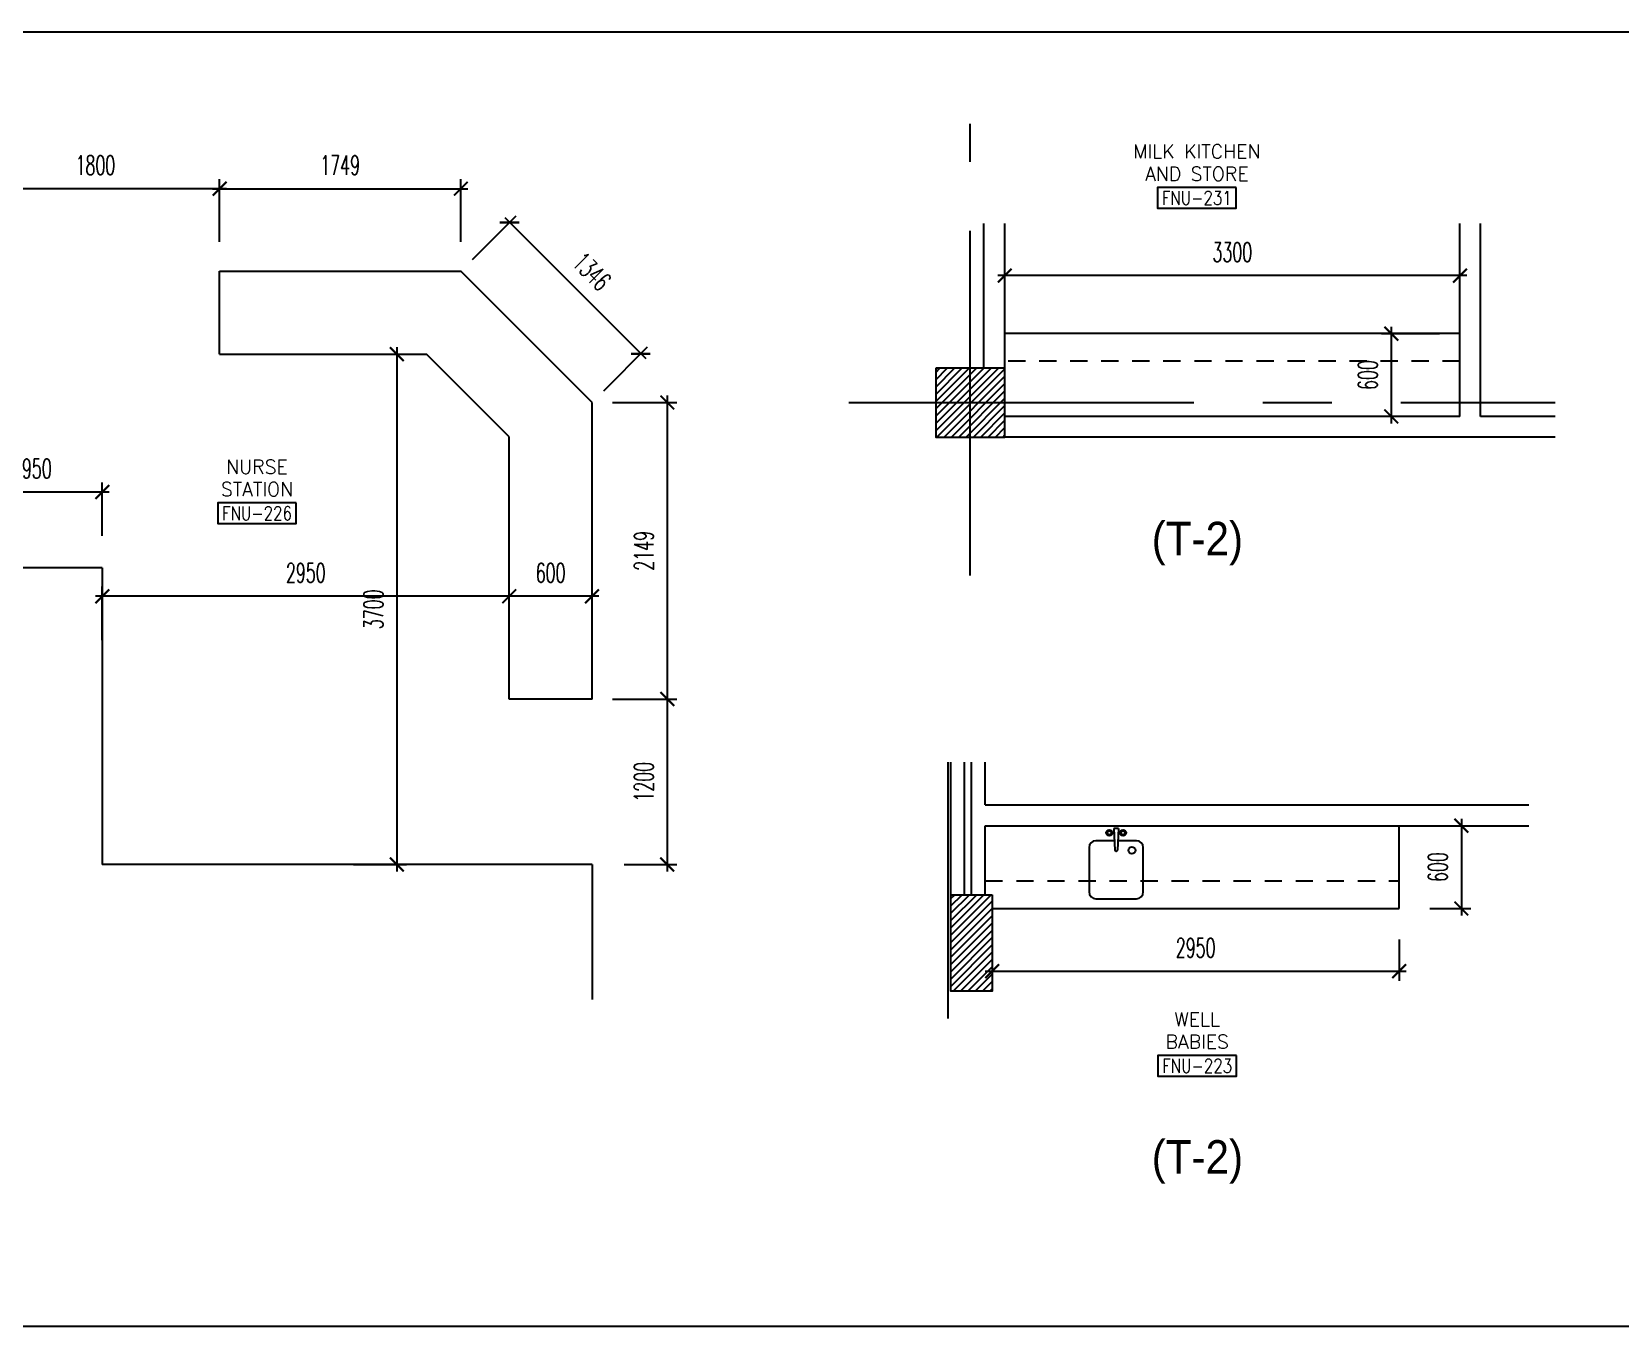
# Model space of a CAD drawing. Extents: x 417759.1 to 417809, y 43468.8 to 43507.6.
# Drawn here: x 417769.28 to 417780.79, y 43468.76 to 43478.14 of the extents above; entities that cross this region are included whole.
import ezdxf
from ezdxf.enums import TextEntityAlignment as Align

# ---------------------------------------------------------------- set-up
doc = ezdxf.new("R2010")
doc.units = 0
doc.header["$MEASUREMENT"] = 0
doc.header["$PDMODE"] = 3
doc.header["$PDSIZE"] = 0.1
doc.linetypes.add('CENTERX2', pattern=[4, 2.5, -0.5, 0.5, -0.5])
doc.linetypes.add('HIDDEN2', pattern=[0.1875, 0.125, -0.0625])
doc.layers.get('0').update_dxf_attribs({"linetype": 'CONTINUOUS'})
doc.layers.get('DEFPOINTS').update_dxf_attribs({"linetype": 'CONTINUOUS'})
for name, color, linetype in [('AX-DIM', 4, 'CONTINUOUS'), ('AXES', 11, 'CENTERX2'), ('COL', 2, 'CONTINUOUS'), ('COUNTER', 2, 'CONTINUOUS'), ('Doted', 3, 'HIDDEN2'), ('HAT', 8, 'CONTINUOUS'), ('INSUL', 7, 'CONTINUOUS'), ('RM-BOX', 2, 'CONTINUOUS'), ('RM-NAME', 2, 'CONTINUOUS'), ('RM-NO', 2, 'CONTINUOUS'), ('ROOF', 7, 'CONTINUOUS'), ('TXT1', 2, 'CONTINUOUS'), ('WALL', 6, 'CONTINUOUS')]:
    doc.layers.add(name, color=color, linetype=linetype)
doc.styles.add('ROMANS', font='ROMANS.shx', dxfattribs={"width": 0.6})
doc.styles.add('TTXT', font='swisse.ttf', dxfattribs={"width": 0.6})
doc.dimstyles.new('STANDARD in', dxfattribs={"dimtxt": 0.14, "dimasz": 0.1, "dimexe": 0.07, "dimexo": 0.05, "dimgap": 0.1, "dimtad": 1, "dimdec": 0, "dimlfac": 1000, "dimzin": 0, "dimdsep": 46, "dimtxsty": 'ROMANS', "dimblk": 'ARCHTICK', "dimcen": 0.05, "dimdle": 0.05, "dimclrd": 4, "dimclre": 4, "dimclrt": 2, "dimadec": 0, "dimazin": 0, "dimtfac": 1, "dimtdec": 0, "dimtmove": 2, "dimatfit": 3, "dimfxl": 0, "dimtolj": 1, "dimtzin": 0, "dimarcsym": 0})

# ---------------------------------------------------------------- blocks, each defined once
blk = doc.blocks.new('_ARCHTICK')
at = {"color": 0, "linetype": 'ByBlock', "const_width": 0.15}
blk.add_lwpolyline([(-0.5, -0.5), (0.5, 0.5)], dxfattribs=at)
blk = doc.blocks.new('*D267')
at = {"layer": 'AX-DIM', "color": 4, "linetype": 'Continuous', "lineweight": -2}
for p, q in [((417776.333, 43476.143), (417776.333, 43476.445)), ((417779.633, 43476.143), (417779.633, 43476.445)), ((417779.683, 43476.375), (417776.283, 43476.375))]:
    blk.add_line(p, q, dxfattribs=at)
at = {"layer": 'DEFPOINTS', "color": 0, "linetype": 'Continuous'}
for p in [(417776.333, 43476.375), (417776.333, 43476.093), (417779.633, 43476.093)]:
    blk.add_point(p, dxfattribs=at)
at = {"layer": 'AX-DIM', "color": 4, "linetype": 'Continuous', "lineweight": -2, "xscale": 0.1, "yscale": 0.1, "zscale": 0.1, "rotation": 180}
blk.add_blockref('_ARCHTICK', (417776.333, 43476.375), dxfattribs=at)
at = {"layer": 'AX-DIM', "color": 4, "linetype": 'Continuous', "lineweight": -2, "xscale": 0.1, "yscale": 0.1, "zscale": 0.1}
blk.add_blockref('_ARCHTICK', (417779.633, 43476.375), dxfattribs=at)
at = {"layer": 'AX-DIM', "color": 2, "linetype": 'Continuous', "insert": (417777.983, 43476.545), "char_height": 0.14, "attachment_point": 5, "style": 'ROMANS'}
blk.add_mtext('\\A1;3300', dxfattribs=at)
blk = doc.blocks.new('*D268')
at = {"layer": 'AX-DIM', "color": 4, "linetype": 'Continuous', "lineweight": -2}
for p, q in [((417779.485, 43475.954), (417779.065, 43475.954)), ((417779.135, 43476.004), (417779.135, 43475.304)), ((417779.485, 43475.354), (417779.065, 43475.354))]:
    blk.add_line(p, q, dxfattribs=at)
at = {"layer": 'DEFPOINTS', "color": 0, "linetype": 'Continuous'}
for p in [(417779.535, 43475.954), (417779.135, 43475.354), (417779.535, 43475.354)]:
    blk.add_point(p, dxfattribs=at)
at = {"layer": 'AX-DIM', "color": 4, "linetype": 'Continuous', "lineweight": -2, "xscale": 0.1, "yscale": 0.1, "zscale": 0.1}
for p, rotation in [((417779.135, 43475.954), 90), ((417779.135, 43475.354), 270)]:
    blk.add_blockref('_ARCHTICK', p, dxfattribs=dict(at, rotation=rotation))
at = {"layer": 'AX-DIM', "color": 2, "linetype": 'Continuous', "insert": (417778.965, 43475.654), "char_height": 0.14, "attachment_point": 5, "rotation": 90, "style": 'ROMANS'}
blk.add_mtext('\\A1;600', dxfattribs=at)
blk = doc.blocks.new('RM1')
at = {"layer": 'RM-BOX'}
blk.add_lwpolyline([(570, -200), (-570, -200), (-570, -500), (570, -500)], close=True, dxfattribs=at)
at = {"layer": 'RM-NAME', "style": 'ROMANS'}
for tag, p in [('ROOMNAME1', (0, 324)), ('ROOMNAME2', (0, 0))]:
    blk.add_attdef(tag, text='', height=200, dxfattribs=at).set_placement(p, align=Align.MIDDLE)
at = {"layer": 'RM-NO', "style": 'ROMANS', "width": 0.8}
blk.add_attdef('ROOMNO', text='', height=200, dxfattribs=at).set_placement((0, -350), align=Align.MIDDLE)
blk = doc.blocks.new('COL50')
at = {"layer": 'COL'}
blk.add_lwpolyline([(-250, 250), (-250, -250), (250, -250), (250, 250)], close=True, dxfattribs=at)
blk = doc.blocks.new('*X256')
at = {"color": 0}
for p, q in [((73379, 149535), (73834, 149990)), ((73379, 149588), (73781, 149990)), ((73379, 149641), (73728, 149990)), ((73379, 149694), (73675, 149990)), ((73379, 149747), (73622, 149990)), ((73379, 149800), (73569, 149990)), ((73379, 149853), (73516, 149990)), ((73379, 149906), (73463, 149990)), ((73379, 149959), (73410, 149990)), ((73387, 149490), (73879, 149982)), ((73440, 149490), (73879, 149929)), ((73493, 149490), (73879, 149876)), ((73546, 149490), (73879, 149822)), ((73599, 149490), (73879, 149769)), ((73653, 149490), (73879, 149716)), ((73706, 149490), (73879, 149663)), ((73759, 149490), (73879, 149610)), ((73812, 149490), (73879, 149557)), ((73865, 149490), (73879, 149504))]:
    blk.add_line(p, q, dxfattribs=at)
blk = doc.blocks.new('*D283')
at = {"layer": 'AX-DIM', "color": 4, "linetype": 'Continuous', "lineweight": -2}
for p, q in [((417771.926, 43475.856), (417771.926, 43472.056)), ((417771.613, 43475.806), (417771.996, 43475.806)), ((417771.613, 43472.106), (417771.996, 43472.106))]:
    blk.add_line(p, q, dxfattribs=at)
at = {"layer": 'DEFPOINTS', "color": 0, "linetype": 'Continuous'}
for p in [(417771.563, 43475.806), (417771.563, 43472.106), (417771.926, 43472.106)]:
    blk.add_point(p, dxfattribs=at)
at = {"layer": 'AX-DIM', "color": 4, "linetype": 'Continuous', "lineweight": -2, "xscale": 0.1, "yscale": 0.1, "zscale": 0.1}
for p, rotation in [((417771.926, 43475.806), 90), ((417771.926, 43472.106), 270)]:
    blk.add_blockref('_ARCHTICK', p, dxfattribs=dict(at, rotation=rotation))
at = {"layer": 'AX-DIM', "color": 2, "linetype": 'Continuous', "insert": (417771.756, 43473.956), "char_height": 0.14, "attachment_point": 5, "rotation": 90, "style": 'ROMANS'}
blk.add_mtext('\\A1;3700', dxfattribs=at)
blk = doc.blocks.new('*D284')
at = {"layer": 'AX-DIM', "color": 4, "linetype": 'Continuous', "lineweight": -2}
for p, q in [((417772.741, 43473.733), (417772.741, 43474.121)), ((417773.341, 43473.733), (417773.341, 43474.121)), ((417773.391, 43474.051), (417772.691, 43474.051))]:
    blk.add_line(p, q, dxfattribs=at)
at = {"layer": 'DEFPOINTS', "color": 0, "linetype": 'Continuous'}
for p in [(417772.741, 43474.051), (417772.741, 43473.683), (417773.341, 43473.683)]:
    blk.add_point(p, dxfattribs=at)
at = {"layer": 'AX-DIM', "color": 4, "linetype": 'Continuous', "lineweight": -2, "xscale": 0.1, "yscale": 0.1, "zscale": 0.1, "rotation": 180}
blk.add_blockref('_ARCHTICK', (417772.741, 43474.051), dxfattribs=at)
at = {"layer": 'AX-DIM', "color": 4, "linetype": 'Continuous', "lineweight": -2, "xscale": 0.1, "yscale": 0.1, "zscale": 0.1}
blk.add_blockref('_ARCHTICK', (417773.341, 43474.051), dxfattribs=at)
at = {"layer": 'AX-DIM', "color": 2, "linetype": 'Continuous', "insert": (417773.041, 43474.221), "char_height": 0.14, "attachment_point": 5, "style": 'ROMANS'}
blk.add_mtext('\\A1;600', dxfattribs=at)
blk = doc.blocks.new('*D285')
at = {"layer": 'AX-DIM', "color": 4, "linetype": 'Continuous', "lineweight": -2}
for p, q in [((417769.791, 43473.733), (417769.791, 43474.121)), ((417772.741, 43473.733), (417772.741, 43474.121)), ((417772.791, 43474.051), (417769.741, 43474.051))]:
    blk.add_line(p, q, dxfattribs=at)
at = {"layer": 'DEFPOINTS', "color": 0, "linetype": 'Continuous'}
for p in [(417769.791, 43474.051), (417769.791, 43473.683), (417772.741, 43473.683)]:
    blk.add_point(p, dxfattribs=at)
at = {"layer": 'AX-DIM', "color": 4, "linetype": 'Continuous', "lineweight": -2, "xscale": 0.1, "yscale": 0.1, "zscale": 0.1, "rotation": 180}
blk.add_blockref('_ARCHTICK', (417769.791, 43474.051), dxfattribs=at)
at = {"layer": 'AX-DIM', "color": 4, "linetype": 'Continuous', "lineweight": -2, "xscale": 0.1, "yscale": 0.1, "zscale": 0.1}
blk.add_blockref('_ARCHTICK', (417772.741, 43474.051), dxfattribs=at)
at = {"layer": 'AX-DIM', "color": 2, "linetype": 'Continuous', "insert": (417771.266, 43474.221), "char_height": 0.14, "attachment_point": 5, "style": 'ROMANS'}
blk.add_mtext('\\A1;2950', dxfattribs=at)
blk = doc.blocks.new('*D286')
at = {"layer": 'AX-DIM', "color": 4, "linetype": 'Continuous', "lineweight": -2}
for p, q in [((417769.841, 43474.806), (417768.791, 43474.806)), ((417768.841, 43474.488), (417768.841, 43474.876)), ((417769.791, 43474.488), (417769.791, 43474.876))]:
    blk.add_line(p, q, dxfattribs=at)
at = {"layer": 'DEFPOINTS', "color": 0, "linetype": 'Continuous'}
for p in [(417768.841, 43474.806), (417768.841, 43474.438), (417769.791, 43474.438)]:
    blk.add_point(p, dxfattribs=at)
at = {"layer": 'AX-DIM', "color": 4, "linetype": 'Continuous', "lineweight": -2, "xscale": 0.1, "yscale": 0.1, "zscale": 0.1, "rotation": 180}
blk.add_blockref('_ARCHTICK', (417768.841, 43474.806), dxfattribs=at)
at = {"layer": 'AX-DIM', "color": 4, "linetype": 'Continuous', "lineweight": -2, "xscale": 0.1, "yscale": 0.1, "zscale": 0.1}
blk.add_blockref('_ARCHTICK', (417769.791, 43474.806), dxfattribs=at)
at = {"layer": 'AX-DIM', "color": 2, "linetype": 'Continuous', "insert": (417769.316, 43474.976), "char_height": 0.14, "attachment_point": 5, "style": 'ROMANS'}
blk.add_mtext('\\A1;950', dxfattribs=at)
blk = doc.blocks.new('*D287')
at = {"layer": 'AX-DIM', "color": 4, "linetype": 'Continuous', "lineweight": -2}
for p, q in [((417773.574, 43473.306), (417773.956, 43473.306)), ((417773.886, 43473.356), (417773.886, 43472.056)), ((417773.574, 43472.106), (417773.956, 43472.106))]:
    blk.add_line(p, q, dxfattribs=at)
at = {"layer": 'DEFPOINTS', "color": 0, "linetype": 'Continuous'}
for p in [(417773.524, 43473.306), (417773.524, 43472.106), (417773.886, 43472.106)]:
    blk.add_point(p, dxfattribs=at)
at = {"layer": 'AX-DIM', "color": 4, "linetype": 'Continuous', "lineweight": -2, "xscale": 0.1, "yscale": 0.1, "zscale": 0.1}
for p, rotation in [((417773.886, 43473.306), 90), ((417773.886, 43472.106), 270)]:
    blk.add_blockref('_ARCHTICK', p, dxfattribs=dict(at, rotation=rotation))
at = {"layer": 'AX-DIM', "color": 2, "linetype": 'Continuous', "insert": (417773.716, 43472.706), "char_height": 0.14, "attachment_point": 5, "rotation": 90, "style": 'ROMANS'}
blk.add_mtext('\\A1;1200', dxfattribs=at)
blk = doc.blocks.new('*D288')
at = {"layer": 'AX-DIM', "color": 4, "linetype": 'Continuous', "lineweight": -2}
for p, q in [((417773.887, 43475.505), (417773.887, 43473.256)), ((417773.49, 43475.455), (417773.957, 43475.455)), ((417773.49, 43473.306), (417773.957, 43473.306))]:
    blk.add_line(p, q, dxfattribs=at)
at = {"layer": 'DEFPOINTS', "color": 0, "linetype": 'Continuous'}
for p in [(417773.44, 43475.455), (417773.44, 43473.306), (417773.887, 43473.306)]:
    blk.add_point(p, dxfattribs=at)
at = {"layer": 'AX-DIM', "color": 4, "linetype": 'Continuous', "lineweight": -2, "xscale": 0.1, "yscale": 0.1, "zscale": 0.1}
for p, rotation in [((417773.887, 43475.455), 90), ((417773.887, 43473.306), 270)]:
    blk.add_blockref('_ARCHTICK', p, dxfattribs=dict(at, rotation=rotation))
at = {"layer": 'AX-DIM', "color": 2, "linetype": 'Continuous', "insert": (417773.717, 43474.38), "char_height": 0.14, "attachment_point": 5, "rotation": 90, "style": 'ROMANS'}
blk.add_mtext('\\A1;2149', dxfattribs=at)
blk = doc.blocks.new('*D289')
at = {"layer": 'AX-DIM', "color": 4, "linetype": 'Continuous', "lineweight": -2}
for p, q in [((417772.474, 43476.491), (417772.792, 43476.809)), ((417772.708, 43476.795), (417773.73, 43475.773)), ((417773.426, 43475.54), (417773.744, 43475.858))]:
    blk.add_line(p, q, dxfattribs=at)
at = {"layer": 'DEFPOINTS', "color": 0, "linetype": 'Continuous'}
for p in [(417772.439, 43476.456), (417773.694, 43475.808), (417773.391, 43475.504)]:
    blk.add_point(p, dxfattribs=at)
at = {"layer": 'AX-DIM', "color": 4, "linetype": 'Continuous', "lineweight": -2, "xscale": 0.1, "yscale": 0.1, "zscale": 0.1}
for p, rotation in [((417772.743, 43476.76), 135.0000000017526), ((417773.694, 43475.808), 315.0000000017525)]:
    blk.add_blockref('_ARCHTICK', p, dxfattribs=dict(at, rotation=rotation))
at = {"layer": 'AX-DIM', "color": 2, "linetype": 'Continuous', "insert": (417773.339, 43476.404), "char_height": 0.14, "attachment_point": 5, "rotation": 315, "style": 'ROMANS'}
blk.add_mtext('\\A1;1346', dxfattribs=at)
blk = doc.blocks.new('*D290')
at = {"layer": 'AX-DIM', "color": 4, "linetype": 'Continuous', "lineweight": -2}
for p, q in [((417770.691, 43477.005), (417768.791, 43477.005)), ((417768.841, 43476.687), (417768.841, 43477.075)), ((417770.641, 43476.687), (417770.641, 43477.075))]:
    blk.add_line(p, q, dxfattribs=at)
at = {"layer": 'DEFPOINTS', "color": 0, "linetype": 'Continuous'}
for p in [(417768.841, 43477.005), (417768.841, 43476.637), (417770.641, 43476.637)]:
    blk.add_point(p, dxfattribs=at)
at = {"layer": 'AX-DIM', "color": 4, "linetype": 'Continuous', "lineweight": -2, "xscale": 0.1, "yscale": 0.1, "zscale": 0.1, "rotation": 180}
blk.add_blockref('_ARCHTICK', (417768.841, 43477.005), dxfattribs=at)
at = {"layer": 'AX-DIM', "color": 4, "linetype": 'Continuous', "lineweight": -2, "xscale": 0.1, "yscale": 0.1, "zscale": 0.1}
blk.add_blockref('_ARCHTICK', (417770.641, 43477.005), dxfattribs=at)
at = {"layer": 'AX-DIM', "color": 2, "linetype": 'Continuous', "insert": (417769.741, 43477.175), "char_height": 0.14, "attachment_point": 5, "style": 'ROMANS'}
blk.add_mtext('\\A1;1800', dxfattribs=at)
blk = doc.blocks.new('*D291')
at = {"layer": 'AX-DIM', "color": 4, "linetype": 'Continuous', "lineweight": -2}
for p, q in [((417770.591, 43477.005), (417772.44, 43477.005)), ((417770.641, 43476.62), (417770.641, 43477.075)), ((417772.39, 43476.62), (417772.39, 43477.075))]:
    blk.add_line(p, q, dxfattribs=at)
at = {"layer": 'DEFPOINTS', "color": 0, "linetype": 'Continuous'}
for p in [(417772.39, 43477.005), (417770.641, 43476.57), (417772.39, 43476.57)]:
    blk.add_point(p, dxfattribs=at)
at = {"layer": 'AX-DIM', "color": 4, "linetype": 'Continuous', "lineweight": -2, "xscale": 0.1, "yscale": 0.1, "zscale": 0.1, "rotation": 180}
blk.add_blockref('_ARCHTICK', (417770.641, 43477.005), dxfattribs=at)
at = {"layer": 'AX-DIM', "color": 4, "linetype": 'Continuous', "lineweight": -2, "xscale": 0.1, "yscale": 0.1, "zscale": 0.1}
blk.add_blockref('_ARCHTICK', (417772.39, 43477.005), dxfattribs=at)
at = {"layer": 'AX-DIM', "color": 2, "linetype": 'Continuous', "insert": (417771.515, 43477.175), "char_height": 0.14, "attachment_point": 5, "style": 'ROMANS'}
blk.add_mtext('\\A1;1749', dxfattribs=at)
blk = doc.blocks.new('C11')
at = {"layer": 'HAT'}
h = blk.add_hatch(dxfattribs=at)
h.set_pattern_fill('ANSI31', color=256, scale=300, style=0)
h.set_pattern_definition([(45, (-248556.182, -75061.005), (-26.5165043, 26.5165043), [])])
h.paths.add_polyline_path([(300, 700), (0, 700), (0, 350), (300, 350)])
h.paths.add_polyline_path([(300, 350), (0, 350), (0, 0), (300, 0)])
at = {"layer": 'COL'}
blk.add_lwpolyline([(300, 700), (300, 0), (0, 0), (0, 700)], close=True, dxfattribs=at)
blk = doc.blocks.new('*D293')
at = {"layer": 'AX-DIM', "color": 4, "lineweight": -2}
for p, q in [((417776.242, 43471.562), (417776.242, 43471.263)), ((417779.192, 43471.562), (417779.192, 43471.263)), ((417776.192, 43471.333), (417779.242, 43471.333))]:
    blk.add_line(p, q, dxfattribs=at)
at = {"layer": 'DEFPOINTS', "color": 0}
for p in [(417776.242, 43471.612), (417779.192, 43471.612), (417779.192, 43471.333)]:
    blk.add_point(p, dxfattribs=at)
at = {"layer": 'AX-DIM', "color": 4, "lineweight": -2, "xscale": 0.1, "yscale": 0.1, "zscale": 0.1, "rotation": 180}
blk.add_blockref('_ARCHTICK', (417776.242, 43471.333), dxfattribs=at)
at = {"layer": 'AX-DIM', "color": 4, "lineweight": -2, "xscale": 0.1, "yscale": 0.1, "zscale": 0.1}
blk.add_blockref('_ARCHTICK', (417779.192, 43471.333), dxfattribs=at)
at = {"layer": 'AX-DIM', "color": 2, "insert": (417777.717, 43471.503), "char_height": 0.14, "attachment_point": 5, "style": 'ROMANS'}
blk.add_mtext('\\A1;2950', dxfattribs=at)
blk = doc.blocks.new('*D294')
at = {"layer": 'AX-DIM', "color": 4, "lineweight": -2}
for p, q in [((417779.415, 43472.388), (417779.713, 43472.388)), ((417779.643, 43472.438), (417779.643, 43471.738)), ((417779.415, 43471.788), (417779.713, 43471.788))]:
    blk.add_line(p, q, dxfattribs=at)
at = {"layer": 'DEFPOINTS', "color": 0}
for p in [(417779.365, 43472.388), (417779.365, 43471.788), (417779.643, 43471.788)]:
    blk.add_point(p, dxfattribs=at)
at = {"layer": 'AX-DIM', "color": 4, "lineweight": -2, "xscale": 0.1, "yscale": 0.1, "zscale": 0.1}
for p, rotation in [((417779.643, 43472.388), 90), ((417779.643, 43471.788), 270)]:
    blk.add_blockref('_ARCHTICK', p, dxfattribs=dict(at, rotation=rotation))
at = {"layer": 'AX-DIM', "color": 2, "insert": (417779.473, 43472.088), "char_height": 0.14, "attachment_point": 5, "rotation": 90, "style": 'ROMANS'}
blk.add_mtext('\\A1;600', dxfattribs=at)

msp = doc.modelspace()

# ---------------------------------------------------------------- linework, layer by layer
at = {"layer": 'AX-DIM'}
for p, q in [((417759.0538, 43478.1421), (417809.0021, 43478.1421)), ((417759.0538, 43468.7602), (417809.0021, 43468.7602))]:
    msp.add_line(p, q, dxfattribs=at)
at = {"layer": 'AXES'}
for p, q in [((417776.0826, 43474.2003), (417776.0826, 43477.4758)), ((417775.2034, 43475.4541), (417780.3234, 43475.4541))]:
    msp.add_line(p, q, dxfattribs=at)
at = {"layer": 'COUNTER', "linetype": 'ByBlock'}
for p, q in [((417770.641, 43476.4061), (417772.3896, 43476.4061)), ((417770.641, 43475.8061), (417770.641, 43476.4061)), ((417773.341, 43475.4547), (417772.3896, 43476.4061)), ((417779.6326, 43475.9541), (417776.3326, 43475.9541)), ((417770.641, 43475.8061), (417772.141, 43475.8061)), ((417772.741, 43475.2061), (417772.141, 43475.8061)), ((417773.341, 43473.3061), (417773.341, 43475.4547)), ((417772.741, 43473.3061), (417772.741, 43475.2061)), ((417773.341, 43473.3061), (417772.741, 43473.3061)), ((417779.1923, 43471.788), (417779.1923, 43472.388)), ((417777.1308, 43472.2788), (417776.9943, 43472.2788)), ((417777.1568, 43472.367), (417777.1247, 43472.367)), ((417777.1247, 43472.367), (417777.1308, 43472.2117)), ((417777.1568, 43472.367), (417777.1507, 43472.2117)), ((417777.2872, 43472.2788), (417777.1507, 43472.2788)), ((417776.9444, 43472.2289), (417776.9444, 43471.9078)), ((417777.3371, 43471.9078), (417777.3371, 43472.2289)), ((417776.9943, 43471.858), (417777.2872, 43471.858)), ((417776.2423, 43471.788), (417779.1923, 43471.788))]:
    msp.add_line(p, q, dxfattribs=at)
for centre, radius in [((417777.091, 43472.3359), 0.0217), ((417777.091, 43472.3359), 0.014), ((417777.1905, 43472.3359), 0.0217), ((417777.1905, 43472.3359), 0.014), ((417777.2552, 43472.2094), 0.0255)]:
    msp.add_circle(centre, radius, dxfattribs=at)
for centre, radius, start, end in [((417776.9943, 43472.2289), 0.0499, 90, 180), ((417777.2872, 43472.2289), 0.0499, 0, 90), ((417777.1408, 43472.2117), 0.00997, 180, 0), ((417776.9943, 43471.9078), 0.0499, 180, 270), ((417777.2872, 43471.9078), 0.0499, 270, 0)]:
    msp.add_arc(centre, radius, start, end, dxfattribs=at)
at = {"layer": 'Doted'}
for p, q in [((417779.6326, 43475.7541), (417776.3326, 43475.7541)), ((417776.1923, 43471.988), (417779.1923, 43471.988))]:
    msp.add_line(p, q, dxfattribs=at)
at = {"layer": 'INSUL'}
for p, q in [((417776.0423, 43471.888), (417776.0423, 43472.848)), ((417776.0923, 43471.888), (417776.0923, 43472.848))]:
    msp.add_line(p, q, dxfattribs=at)
at = {"layer": 'ROOF'}
msp.add_line((417775.9223, 43470.9904), (417775.9223, 43472.848), dxfattribs=at)
at = {"layer": 'WALL', "color": 6}
for p, q in [((417776.1826, 43475.7041), (417776.1826, 43476.7518)), ((417776.3326, 43475.7041), (417776.3326, 43476.7518)), ((417779.6326, 43475.3541), (417779.6326, 43476.7518)), ((417779.7826, 43475.3541), (417779.7826, 43476.7518)), ((417779.6326, 43475.3541), (417776.3326, 43475.3541)), ((417780.3234, 43475.3541), (417779.7826, 43475.3541)), ((417780.3234, 43475.2041), (417776.3326, 43475.2041)), ((417769.791, 43474.2561), (417768.841, 43474.2561)), ((417769.791, 43474.2561), (417769.791, 43472.1061)), ((417775.9423, 43471.888), (417775.9423, 43472.848)), ((417776.1923, 43472.538), (417776.1923, 43472.848)), ((417776.1923, 43472.538), (417780.1323, 43472.538)), ((417776.1923, 43471.888), (417776.1923, 43472.388)), ((417776.1923, 43472.388), (417780.1323, 43472.388)), ((417773.341, 43472.1061), (417769.791, 43472.1061)), ((417773.341, 43472.1061), (417773.341, 43471.1283))]:
    msp.add_line(p, q, dxfattribs=at)

# ---------------------------------------------------------------- block references
at = {"layer": 'COL', "xscale": 0.0009999999892897904, "yscale": 0.000999999996565748, "zscale": 0.001}
for name, p in [('COL50', (417776.0826, 43475.4541)), ('C11', (417775.9423, 43471.188))]:
    msp.add_blockref(name, p, dxfattribs=at)
at = {"layer": 'HAT', "xscale": 0.0009999999892897904, "yscale": 0.000999999996565748, "zscale": 0.001}
msp.add_blockref('*X256', (417702.4534, 43325.7143), dxfattribs=at)
at = {"layer": 'RM-NO', "zscale": 0.0005}
for p, xscale, yscale, values in [((417777.7254, 43477.113), 0.0005000000237487257, 0.0005000000019208528, {'ROOMNO': 'FNU-231', 'ROOMNAME2': 'AND STORE', 'ROOMNAME1': 'MILK KITCHEN'}), ((417770.9123, 43474.8272), 0.0005000000237487257, 0.0005000000019208528, {'ROOMNO': 'FNU-226', 'ROOMNAME2': 'STATION', 'ROOMNAME1': 'NURSE'}), ((417777.7283, 43470.8223), 0.0004999999946448952, 0.000499999998282874, {'ROOMNO': 'FNU-223', 'ROOMNAME2': 'BABIES', 'ROOMNAME1': 'WELL'})]:
    msp.add_blockref('RM1', p, dxfattribs=dict(at, xscale=xscale, yscale=yscale)).add_auto_attribs(values)

# ---------------------------------------------------------------- texts
at = {"layer": 'TXT1', "color": 6, "style": 'TTXT', "width": 0.9}
for p in [(417777.3136, 43474.3474), (417777.3136, 43469.8656)]:
    msp.add_text(' (T-2)', height=0.24314, dxfattribs=at).set_placement(p)

# ---------------------------------------------------------------- dimensions: what is measured, and where the dimension line sits
at = {"layer": 'AX-DIM', "linetype": 'Continuous'}
for base, p1, p2, picture, middle in [((417768.841, 43477.005), (417770.641, 43476.6366), (417768.841, 43476.6366), '*D290', (417769.741, 43477.175)), ((417772.3896, 43477.005), (417770.641, 43476.57), (417772.3896, 43476.57), '*D291', (417771.5153, 43477.175)), ((417776.3326, 43476.3749), (417779.6326, 43476.0929), (417776.3326, 43476.0929), '*D267', (417777.9826, 43476.5449)), ((417768.841, 43474.8062), (417769.791, 43474.4379), (417768.841, 43474.4379), '*D286', (417769.316, 43474.9762)), ((417769.791, 43474.0515), (417772.741, 43473.6831), (417769.791, 43473.6831), '*D285', (417771.266, 43474.2215)), ((417772.741, 43474.0515), (417773.341, 43473.6831), (417772.741, 43473.6831), '*D284', (417773.041, 43474.2215))]:
    dim = msp.add_linear_dim(base=base, p1=p1, p2=p2, dimstyle='STANDARD in', dxfattribs=at)
    dim.commit()
    dim.dimension.update_dxf_attribs({"geometry": picture, "text_midpoint": middle})
dim = msp.add_aligned_dim(p1=(417772.43905, 43476.45564), p2=(417773.39052, 43475.50417), distance=0.42983, dimstyle='STANDARD in', dxfattribs=at)
dim.commit()
dim.dimension.update_dxf_attribs({"geometry": '*D289', "text_midpoint": (417773.33893, 43476.40404)})
for base, p1, p2, picture, middle in [((417779.1348, 43475.3541), (417779.5349, 43475.9541), (417779.5349, 43475.3541), '*D268', (417778.9648, 43475.6541)), ((417771.9256, 43472.1061), (417771.5633, 43475.8061), (417771.5633, 43472.1061), '*D283', (417771.7556, 43473.9561)), ((417773.8874, 43473.3061), (417773.44, 43475.4547), (417773.44, 43473.3061), '*D288', (417773.7174, 43474.3804)), ((417773.8861, 43472.1061), (417773.5238, 43473.3061), (417773.5238, 43472.1061), '*D287', (417773.7161, 43472.7061))]:
    dim = msp.add_linear_dim(base=base, p1=p1, p2=p2, angle=90, dimstyle='STANDARD in', dxfattribs=at)
    dim.commit()
    dim.dimension.update_dxf_attribs({"geometry": picture, "text_midpoint": middle})
at = {"layer": 'AX-DIM'}
dim = msp.add_linear_dim(base=(417779.6429, 43471.788), p1=(417779.3654, 43472.388), p2=(417779.3654, 43471.788), angle=90, dimstyle='STANDARD in', dxfattribs=at)
dim.commit()
dim.dimension.update_dxf_attribs({"geometry": '*D294', "text_midpoint": (417779.4729, 43472.088)})
dim = msp.add_linear_dim(base=(417779.1923, 43471.3334), p1=(417776.2423, 43471.6119), p2=(417779.1923, 43471.6119), dimstyle='STANDARD in', dxfattribs=at)
dim.commit()
dim.dimension.update_dxf_attribs({"geometry": '*D293', "text_midpoint": (417777.7173, 43471.5034)})

doc.saveas('drawing.dxf')
